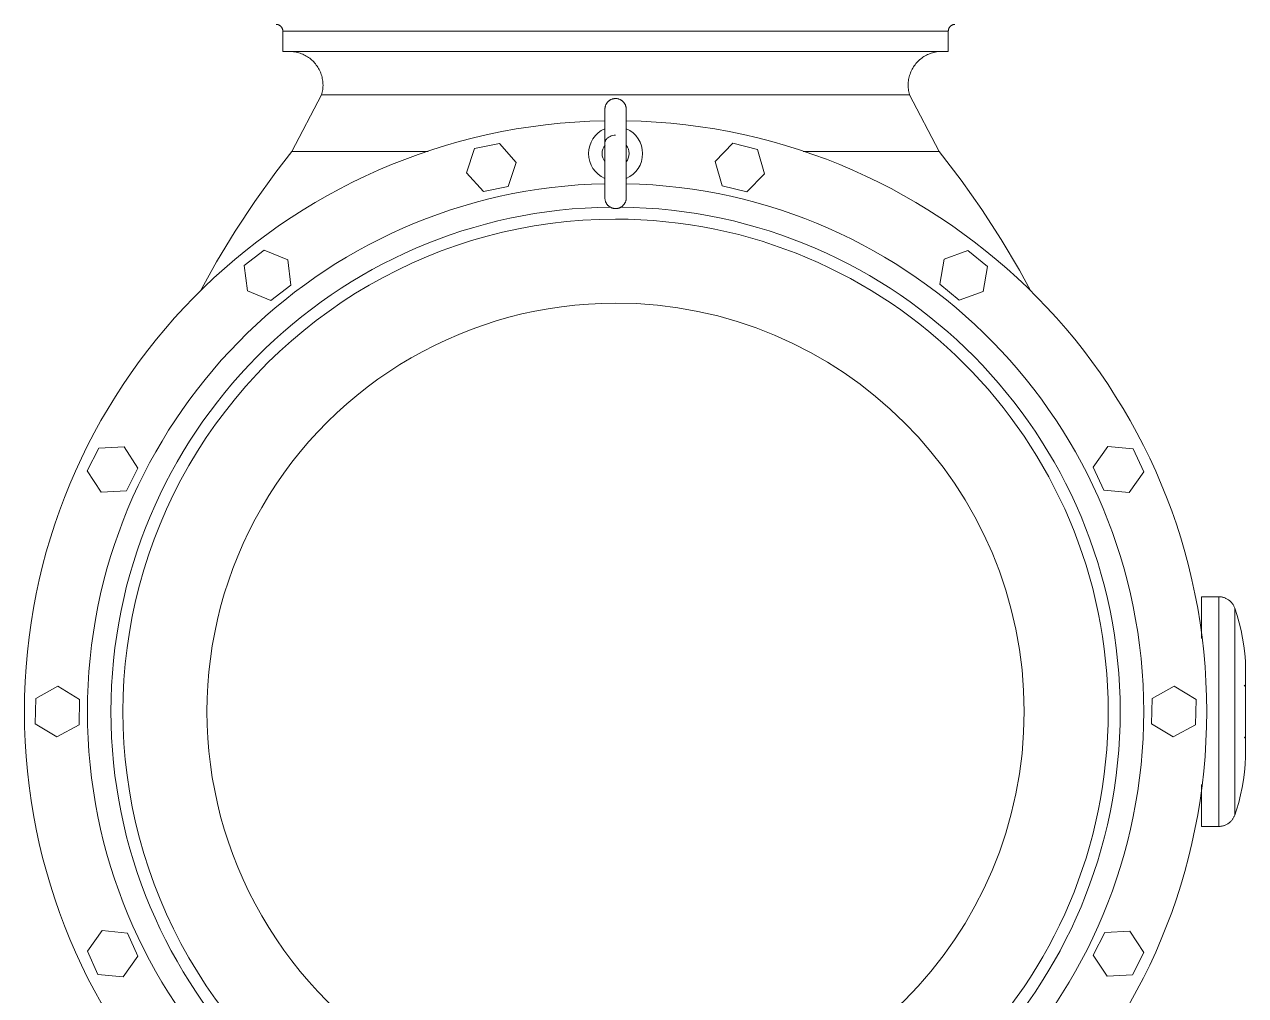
# Model space of a CAD drawing. Extents: x -181672 to 290600, y -29000 to 395522.
# Drawn here: x 2351.2 to 2712.7, y 33211.5 to 33499.1 of the extents above; entities that cross this region are included whole.
import ezdxf

# ---------------------------------------------------------------- set-up
doc = ezdxf.new("R2010")
doc.units = 0
doc.header["$LTSCALE"] = 10
doc.layers.add('XFM7P20PCW$0$G-IMPT', color=252, linetype='Continuous', lineweight=9)
doc.layers.add('XFM7P20PCW$0$M-PIPE--4', color=252, linetype='Continuous', lineweight=9)

# ---------------------------------------------------------------- blocks, each defined once
blk = doc.blocks.new('XFM7P20PCW$0$HTS 150A-3D_dwg-5203735-參考樓層')
at = {"layer": 'XFM7P20PCW$0$G-IMPT'}
for p, q in [((-7.5, 165.41), (-3.61, 171.83)), ((-3.61, 171.83), (3.89, 171.67)), ((3.89, 171.67), (7.5, 165.09)), ((-3.89, 158.83), (-7.5, 165.41)), ((7.5, 165.09), (3.61, 158.67)), ((-77.81, 153.24), (-70.98, 156.36)), ((-70.98, 156.36), (-64.87, 152)), ((3.61, 158.67), (-3.89, 158.83)), ((65.01, 152.28), (71.3, 156.38)), ((71.3, 156.38), (77.99, 152.98)), ((-78.53, 145.77), (-77.81, 153.24)), ((-64.87, 152), (-65.59, 144.53)), ((65.41, 144.79), (65.01, 152.28)), ((77.99, 152.98), (78.39, 145.49)), ((-72.42, 141.41), (-78.53, 145.77)), ((72.1, 141.39), (65.41, 144.79)), ((78.39, 145.49), (72.1, 141.39)), ((-65.59, 144.53), (-72.42, 141.41)), ((121.75, 102.07), (124.64, 109)), ((124.64, 109), (132.09, 109.96)), ((132.09, 109.96), (136.64, 103.99)), ((126.31, 96.1), (121.75, 102.07)), ((136.64, 103.99), (133.75, 97.07)), ((201.5, 98.5), (195.5, 98.5)), ((195.5, 98.5), (195.5, -98.5)), ((201.5, -98.5), (201.5, 98.5)), ((133.75, 97.07), (126.31, 96.1)), ((182.65, 87.03), (165.83, 95.82)), ((165.83, 95.82), (165.83, 55.5)), ((182.65, 87.03), (182.65, -87.03)), ((153.98, 39.14), (159.59, 44.12)), ((159.59, 44.12), (166.72, 41.76)), ((166.72, 41.76), (168.23, 34.41)), ((155.5, 31.78), (153.98, 39.14)), ((168.23, 34.41), (162.62, 29.42)), ((162.62, 29.42), (155.5, 31.78)), ((161.44, 3.15), (161.48, 3.15)), ((175.48, 3.15), (175.51, 3.15)), ((153.89, -38.83), (155.71, -31.55)), ((155.71, -31.55), (162.93, -29.49)), ((162.93, -29.49), (168.32, -34.71)), ((168.32, -34.71), (166.5, -41.99)), ((159.28, -44.05), (153.89, -38.83)), ((166.5, -41.99), (159.28, -44.05)), ((165.83, -55.5), (165.83, -95.82)), ((165.83, -95.82), (182.65, -87.03)), ((121.8, -101.76), (126.6, -95.99)), ((126.6, -95.99), (134, -97.26)), ((134, -97.26), (136.59, -104.31)), ((195.5, -98.5), (201.5, -98.5)), ((124.39, -108.8), (121.8, -101.76)), ((136.59, -104.31), (131.79, -110.08)), ((131.79, -110.08), (124.39, -108.8)), ((-78.39, -145.49), (-72.1, -141.39)), ((-72.1, -141.39), (-65.41, -144.79)), ((64.87, -152), (65.59, -144.53)), ((65.59, -144.53), (72.42, -141.41)), ((72.42, -141.41), (78.53, -145.77)), ((-77.99, -152.98), (-78.39, -145.49)), ((-65.41, -144.79), (-65.01, -152.28)), ((78.53, -145.77), (77.81, -153.24)), ((-71.3, -156.38), (-77.99, -152.98)), ((-65.01, -152.28), (-71.3, -156.38)), ((70.98, -156.36), (64.87, -152)), ((77.81, -153.24), (70.98, -156.36)), ((-7.5, -165.09), (-3.61, -158.67)), ((-3.61, -158.67), (3.89, -158.83)), ((3.89, -158.83), (7.5, -165.41)), ((-3.89, -171.67), (-7.5, -165.09)), ((7.5, -165.41), (3.61, -171.83)), ((-34, -173.5), (-34, -178.57)), ((-34, -173.5), (-21.63, -173.5)), ((3.61, -171.83), (-3.89, -171.67)), ((34, -173.5), (21.63, -173.5)), ((34, -178.57), (34, -173.5)), ((-34, -178.57), (0, -178.57)), ((34, -178.57), (0, -178.57)), ((-30.65, -183.29), (0, -183.29)), ((30.65, -183.29), (0, -183.29)), ((0, -186.5), (-13.33, -186.5)), ((-10.97, -186.47), (-11, -186.47)), ((0, -186.5), (13.33, -186.5)), ((11, -186.47), (10.97, -186.47))]:
    blk.add_line(p, q, dxfattribs=at)
at = {"layer": 'XFM7P20PCW$0$G-IMPT', "flags": 128}
for points in [[(124.42, 123.01), (133.16, 118.17), (142.24, 112.66), (151.09, 106.79), (159.7, 100.58), (165.83, 95.82)], [(201.5, 98.5), (201.58, 98.5), (201.66, 98.51), (201.74, 98.51), (201.82, 98.53), (201.9, 98.54), (201.98, 98.56), (202.05, 98.58), (202.13, 98.6), (202.2, 98.63), (202.28, 98.66), (202.35, 98.69), (202.42, 98.73), (202.49, 98.76), (202.56, 98.81), (202.63, 98.85), (202.69, 98.9), (202.76, 98.94), (202.82, 99), (202.88, 99.05), (202.93, 99.11), (202.99, 99.17), (203.04, 99.23), (203.09, 99.29), (203.14, 99.35), (203.18, 99.42), (203.22, 99.49), (203.26, 99.56), (203.3, 99.63), (203.33, 99.7), (203.36, 99.78), (203.39, 99.85), (203.42, 99.93), (203.44, 100), (203.46, 100.08), (203.47, 100.16), (203.48, 100.24), (203.49, 100.32), (203.5, 100.4), (203.5, 100.48)], [(185.5, 86.61), (185.9, 86.62), (186.3, 86.65), (186.7, 86.68), (187.09, 86.74), (187.49, 86.81), (187.88, 86.9), (188.26, 87), (188.65, 87.12), (189.02, 87.25), (189.39, 87.4), (189.76, 87.57), (190.12, 87.74), (190.47, 87.93), (190.81, 88.14), (191.15, 88.36), (191.47, 88.59), (191.79, 88.84), (192.09, 89.09), (192.39, 89.36), (192.67, 89.65), (192.95, 89.94), (193.21, 90.24), (193.46, 90.55), (193.69, 90.88), (193.91, 91.21), (194.12, 91.55), (194.32, 91.9), (194.5, 92.26), (194.67, 92.62), (194.82, 92.99), (194.96, 93.37), (195.08, 93.75), (195.19, 94.13), (195.28, 94.52), (195.35, 94.91), (195.41, 95.31), (195.46, 95.71), (195.49, 96.11), (195.5, 96.51), (195.5, 96.61)], [(182.65, 87.03), (183.04, 86.92), (183.43, 86.83), (183.82, 86.76), (184.22, 86.7), (184.61, 86.65), (185.01, 86.62), (185.41, 86.61), (185.5, 86.61)], [(148.95, 0), (148.95, 0.13), (148.96, 0.25), (148.97, 0.38), (148.99, 0.5), (149.01, 0.63), (149.04, 0.75), (149.07, 0.87), (149.11, 0.99), (149.15, 1.11), (149.2, 1.23), (149.25, 1.34), (149.31, 1.45), (149.37, 1.56), (149.43, 1.67), (149.5, 1.78), (149.57, 1.88), (149.65, 1.98), (149.73, 2.08), (149.82, 2.17), (149.91, 2.26), (150, 2.35), (150.09, 2.43), (150.19, 2.51), (150.29, 2.58), (150.4, 2.65), (150.51, 2.72), (150.62, 2.78), (150.73, 2.84), (150.84, 2.89), (150.96, 2.94), (151.08, 2.98), (151.2, 3.02), (151.32, 3.05), (151.44, 3.08), (151.56, 3.1), (151.69, 3.12), (151.81, 3.14), (151.94, 3.15), (152.07, 3.15), (152.1, 3.15)], [(178.4, 3.15), (178.39, 3.15), (178.36, 3.15), (178.31, 3.15), (178.23, 3.15), (178.14, 3.15), (178.02, 3.15), (177.89, 3.15), (177.73, 3.15), (177.56, 3.15), (177.36, 3.15), (177.15, 3.15), (176.91, 3.15), (176.66, 3.15), (176.39, 3.15), (176.1, 3.15), (175.8, 3.15), (175.48, 3.15), (175.14, 3.15), (174.78, 3.15), (174.41, 3.15), (174.03, 3.15), (173.63, 3.15), (173.22, 3.15), (172.79, 3.15), (172.35, 3.15), (171.91, 3.15), (171.45, 3.15), (170.98, 3.15), (170.5, 3.15), (170.02, 3.15), (169.52, 3.15), (169.02, 3.15), (168.51, 3.15), (168, 3.15), (167.49, 3.15), (166.97, 3.15), (166.44, 3.15), (165.92, 3.15), (165.39, 3.15), (164.87, 3.15), (164.34, 3.15), (163.82, 3.15), (163.3, 3.15), (162.78, 3.15), (162.26, 3.15), (161.75, 3.15), (161.25, 3.15), (160.75, 3.15), (160.26, 3.15), (159.78, 3.15), (159.3, 3.15), (158.84, 3.15), (158.39, 3.15), (157.94, 3.15), (157.51, 3.15), (157.09, 3.15), (156.69, 3.15), (156.29, 3.15), (155.92, 3.15), (155.55, 3.15), (155.21, 3.15), (154.87, 3.15), (154.56, 3.15), (154.26, 3.15), (153.98, 3.15), (153.72, 3.15), (153.48, 3.15), (153.25, 3.15), (153.05, 3.15), (152.86, 3.15), (152.69, 3.15), (152.55, 3.15), (152.42, 3.15), (152.32, 3.15), (152.23, 3.15), (152.17, 3.15), (152.12, 3.15), (152.1, 3.15), (152.1, 3.15)], [(152.1, 3.15), (152.11, 3.15), (152.14, 3.15), (152.19, 3.15), (152.27, 3.15), (152.36, 3.15), (152.48, 3.15), (152.61, 3.15), (152.77, 3.15), (152.94, 3.15), (153.14, 3.15), (153.35, 3.15), (153.59, 3.15), (153.84, 3.15), (154.11, 3.15), (154.4, 3.15), (154.7, 3.15), (155.02, 3.15), (155.36, 3.15), (155.72, 3.15), (155.92, 3.15)], [(168.56, 3.15), (169.07, 3.15), (169.57, 3.15), (170.06, 3.15), (170.55, 3.15), (171.02, 3.15), (171.49, 3.15), (171.95, 3.15), (172.4, 3.15), (172.83, 3.15), (173.26, 3.15), (173.56, 3.15)], [(176, 3.15), (176.13, 3.15), (176.42, 3.15), (176.69, 3.15), (176.94, 3.15), (177.17, 3.15), (177.38, 3.15), (177.57, 3.15), (177.75, 3.15), (177.9, 3.15), (178.03, 3.15), (178.15, 3.15), (178.24, 3.15), (178.31, 3.15), (178.36, 3.15), (178.39, 3.15), (178.4, 3.15)], [(178.4, 3.15), (178.53, 3.15), (178.65, 3.14), (178.78, 3.13), (178.9, 3.11), (179.03, 3.09), (179.15, 3.06), (179.27, 3.03), (179.39, 2.99), (179.51, 2.95), (179.63, 2.9), (179.74, 2.85), (179.85, 2.79), (179.97, 2.73), (180.07, 2.67), (180.18, 2.6), (180.28, 2.53), (180.38, 2.45), (180.48, 2.37), (180.57, 2.28), (180.66, 2.19), (180.75, 2.1), (180.83, 2.01), (180.91, 1.91), (180.98, 1.81), (181.05, 1.7), (181.12, 1.59), (181.18, 1.48), (181.24, 1.37), (181.29, 1.26), (181.34, 1.14), (181.38, 1.02), (181.42, 0.9), (181.45, 0.78), (181.48, 0.66), (181.5, 0.54), (181.52, 0.41), (181.54, 0.29), (181.55, 0.16), (181.55, 0.03), (181.55, 0)], [(152.1, -3.15), (151.97, -3.15), (151.85, -3.14), (151.72, -3.13), (151.6, -3.11), (151.47, -3.09), (151.35, -3.06), (151.23, -3.03), (151.11, -2.99), (150.99, -2.95), (150.87, -2.9), (150.76, -2.85), (150.65, -2.79), (150.53, -2.73), (150.43, -2.67), (150.32, -2.6), (150.22, -2.53), (150.12, -2.45), (150.02, -2.37), (149.93, -2.28), (149.84, -2.19), (149.75, -2.1), (149.67, -2.01), (149.59, -1.91), (149.52, -1.81), (149.45, -1.7), (149.38, -1.59), (149.32, -1.48), (149.26, -1.37), (149.21, -1.26), (149.16, -1.14), (149.12, -1.02), (149.08, -0.9), (149.05, -0.78), (149.02, -0.66), (149, -0.54), (148.98, -0.41), (148.96, -0.29), (148.95, -0.16), (148.95, -0.03), (148.95, 0)], [(154.5, -3.15), (154.37, -3.15), (154.08, -3.15), (153.81, -3.15), (153.56, -3.15), (153.33, -3.15), (153.12, -3.15), (152.93, -3.15), (152.75, -3.15), (152.6, -3.15), (152.47, -3.15), (152.35, -3.15), (152.26, -3.15), (152.19, -3.15), (152.14, -3.15), (152.11, -3.15), (152.1, -3.15)], [(152.1, -3.15), (152.11, -3.15), (152.14, -3.15), (152.19, -3.15), (152.27, -3.15), (152.36, -3.15), (152.48, -3.15), (152.61, -3.15), (152.77, -3.15), (152.94, -3.15), (153.14, -3.15), (153.35, -3.15), (153.59, -3.15), (153.84, -3.15), (154.11, -3.15), (154.4, -3.15), (154.7, -3.15), (155.02, -3.15), (155.36, -3.15), (155.72, -3.15), (156.09, -3.15), (156.47, -3.15), (156.87, -3.15), (157.28, -3.15), (157.71, -3.15), (158.15, -3.15), (158.59, -3.15), (159.05, -3.15), (159.52, -3.15), (160, -3.15), (160.48, -3.15), (160.98, -3.15), (161.48, -3.15), (161.99, -3.15), (162.5, -3.15), (163.01, -3.15), (163.53, -3.15), (164.06, -3.15), (164.58, -3.15), (165.11, -3.15), (165.63, -3.15), (166.16, -3.15), (166.68, -3.15), (167.2, -3.15), (167.72, -3.15), (168.24, -3.15), (168.75, -3.15), (169.25, -3.15), (169.75, -3.15), (170.24, -3.15), (170.72, -3.15), (171.2, -3.15), (171.66, -3.15), (172.11, -3.15), (172.56, -3.15), (172.99, -3.15), (173.41, -3.15), (173.81, -3.15), (174.21, -3.15), (174.58, -3.15), (174.95, -3.15), (175.29, -3.15), (175.63, -3.15), (175.94, -3.15), (176.24, -3.15), (176.52, -3.15), (176.78, -3.15), (177.02, -3.15), (177.25, -3.15), (177.45, -3.15), (177.64, -3.15), (177.81, -3.15), (177.95, -3.15), (178.08, -3.15), (178.18, -3.15), (178.27, -3.15), (178.33, -3.15), (178.38, -3.15), (178.4, -3.15), (178.4, -3.15)], [(161.94, -3.15), (161.43, -3.15), (160.93, -3.15), (160.44, -3.15), (159.95, -3.15), (159.48, -3.15), (159.01, -3.15), (158.55, -3.15), (158.1, -3.15), (157.67, -3.15), (157.24, -3.15), (156.94, -3.15)], [(178.4, -3.15), (178.39, -3.15), (178.36, -3.15), (178.31, -3.15), (178.23, -3.15), (178.14, -3.15), (178.02, -3.15), (177.89, -3.15), (177.73, -3.15), (177.56, -3.15), (177.36, -3.15), (177.15, -3.15), (176.91, -3.15), (176.66, -3.15), (176.39, -3.15), (176.1, -3.15), (175.8, -3.15), (175.48, -3.15), (175.14, -3.15), (174.78, -3.15), (174.41, -3.15), (174.03, -3.15), (173.63, -3.15), (173.5, -3.15)], [(181.55, 0), (181.55, -0.13), (181.54, -0.25), (181.53, -0.38), (181.51, -0.5), (181.49, -0.63), (181.46, -0.75), (181.43, -0.87), (181.39, -0.99), (181.35, -1.11), (181.3, -1.23), (181.25, -1.34), (181.19, -1.45), (181.13, -1.57), (181.07, -1.67), (181, -1.78), (180.93, -1.88), (180.85, -1.98), (180.77, -2.08), (180.68, -2.17), (180.59, -2.26), (180.5, -2.35), (180.41, -2.43), (180.31, -2.51), (180.21, -2.58), (180.1, -2.65), (179.99, -2.72), (179.88, -2.78), (179.77, -2.84), (179.66, -2.89), (179.54, -2.94), (179.42, -2.98), (179.3, -3.02), (179.18, -3.05), (179.06, -3.08), (178.94, -3.1), (178.81, -3.12), (178.69, -3.14), (178.56, -3.15), (178.43, -3.15), (178.4, -3.15)], [(185.5, -86.61), (185.1, -86.62), (184.7, -86.65), (184.3, -86.68), (183.91, -86.74), (183.51, -86.81), (183.12, -86.9), (182.74, -87), (182.65, -87.03)], [(195.5, -96.53), (195.49, -96.21), (195.47, -95.81), (195.43, -95.42), (195.37, -95.02), (195.3, -94.63), (195.21, -94.24), (195.11, -93.85), (194.99, -93.47), (194.86, -93.09), (194.71, -92.72), (194.55, -92.35), (194.37, -92), (194.18, -91.64), (193.97, -91.3), (193.75, -90.97), (193.52, -90.64), (193.28, -90.33), (193.02, -90.02), (192.75, -89.72), (192.47, -89.44), (192.17, -89.17), (191.87, -88.91), (191.56, -88.66), (191.24, -88.42), (190.9, -88.2), (190.56, -87.99), (190.21, -87.79), (189.86, -87.61), (189.49, -87.45), (189.12, -87.29), (188.75, -87.16), (188.37, -87.03), (187.98, -86.93), (187.59, -86.83), (187.2, -86.76), (186.8, -86.7), (186.41, -86.65), (186.01, -86.63), (185.61, -86.61), (185.5, -86.61)], [(165.83, -95.82), (157.4, -102.29), (148.73, -108.41), (139.81, -114.18), (130.68, -119.59), (124.49, -122.93)], [(203.5, -100.42), (203.49, -100.34), (203.49, -100.26), (203.47, -100.18), (203.46, -100.1), (203.44, -100.02), (203.42, -99.95), (203.4, -99.87), (203.37, -99.8), (203.34, -99.72), (203.31, -99.65), (203.27, -99.58), (203.24, -99.51), (203.19, -99.44), (203.15, -99.37), (203.1, -99.31), (203.06, -99.24), (203, -99.18), (202.95, -99.12), (202.89, -99.07), (202.83, -99.01), (202.77, -98.96), (202.71, -98.91), (202.65, -98.86), (202.58, -98.82), (202.51, -98.78), (202.44, -98.74), (202.37, -98.7), (202.3, -98.67), (202.22, -98.64), (202.15, -98.61), (202.07, -98.58), (202, -98.56), (201.92, -98.54), (201.84, -98.53), (201.76, -98.52), (201.68, -98.51), (201.6, -98.5), (201.52, -98.5), (201.5, -98.5)], [(-30.65, -183.29), (-30.84, -183.22), (-31.03, -183.14), (-31.21, -183.06), (-31.38, -182.97), (-31.56, -182.87), (-31.73, -182.76), (-31.89, -182.65), (-32.05, -182.53), (-32.21, -182.41), (-32.36, -182.28), (-32.51, -182.14), (-32.65, -181.99), (-32.78, -181.85), (-32.91, -181.69), (-33.03, -181.53), (-33.14, -181.37), (-33.25, -181.2), (-33.35, -181.03), (-33.45, -180.85), (-33.54, -180.67), (-33.62, -180.49), (-33.69, -180.3), (-33.76, -180.12), (-33.81, -179.92), (-33.86, -179.73), (-33.91, -179.54), (-33.94, -179.34), (-33.97, -179.14), (-33.99, -178.94), (-34, -178.74), (-34, -178.57)], [(34, -178.57), (34, -178.77), (33.98, -178.97), (33.96, -179.17), (33.94, -179.37), (33.9, -179.57), (33.86, -179.76), (33.81, -179.96), (33.75, -180.15), (33.68, -180.33), (33.61, -180.52), (33.52, -180.7), (33.43, -180.88), (33.34, -181.06), (33.24, -181.23), (33.13, -181.4), (33.01, -181.56), (32.89, -181.72), (32.76, -181.87), (32.62, -182.02), (32.48, -182.16), (32.34, -182.3), (32.19, -182.43), (32.03, -182.55), (31.87, -182.67), (31.7, -182.78), (31.53, -182.89), (31.36, -182.98), (31.18, -183.07), (31, -183.16), (30.81, -183.23), (30.65, -183.29)], [(-13.33, -186.5), (-15.62, -186.39), (-17.91, -186.18), (-20.18, -185.89), (-22.45, -185.5), (-24.69, -185.03), (-26.92, -184.46), (-29.12, -183.81), (-30.65, -183.29)], [(30.65, -183.29), (28.47, -184.01), (26.26, -184.64), (24.03, -185.18), (21.78, -185.63), (19.51, -185.98), (17.23, -186.25), (14.95, -186.43), (13.33, -186.5)], [(-10.14, -186.47), (-10.22, -186.47), (-10.37, -186.47), (-10.51, -186.47), (-10.62, -186.47), (-10.73, -186.47), (-10.81, -186.47), (-10.87, -186.47), (-10.92, -186.47), (-10.95, -186.47), (-10.97, -186.47), (-10.97, -186.47)], [(-10.97, -186.47), (-10.96, -186.47), (-10.93, -186.47), (-10.89, -186.47), (-10.83, -186.47), (-10.75, -186.47), (-10.65, -186.47), (-10.54, -186.47), (-10.41, -186.47), (-10.26, -186.47), (-10.1, -186.47), (-9.92, -186.47), (-9.73, -186.47), (-9.52, -186.47), (-9.29, -186.47), (-9.05, -186.47), (-8.8, -186.47), (-8.53, -186.47), (-8.25, -186.47), (-7.95, -186.47), (-7.64, -186.47), (-7.32, -186.47), (-6.99, -186.47), (-6.64, -186.47), (-6.29, -186.47), (-5.93, -186.47), (-5.55, -186.47), (-5.17, -186.47), (-4.78, -186.47), (-4.38, -186.47), (-3.97, -186.47), (-3.56, -186.47), (-3.14, -186.47), (-2.72, -186.47), (-2.29, -186.47), (-1.86, -186.47), (-1.43, -186.47), (-0.99, -186.47), (-0.56, -186.47), (-0.12, -186.47), (0, -186.47)], [(-7.02, -186.5), (-7.04, -186.5), (-7.08, -186.5), (-7.12, -186.49), (-7.16, -186.49), (-7.2, -186.48), (-7.24, -186.47), (-7.28, -186.46), (-7.31, -186.45), (-7.35, -186.44), (-7.39, -186.42), (-7.43, -186.41), (-7.46, -186.39), (-7.5, -186.37), (-7.53, -186.35), (-7.56, -186.33), (-7.6, -186.3), (-7.63, -186.28), (-7.66, -186.25), (-7.69, -186.23), (-7.72, -186.2), (-7.74, -186.17), (-7.77, -186.14), (-7.8, -186.11)], [(-6.52, -186.5), (-6.62, -186.5), (-6.71, -186.5), (-6.78, -186.5), (-6.85, -186.5), (-6.9, -186.5), (-6.94, -186.5), (-6.97, -186.5), (-6.99, -186.5), (-7, -186.5)], [(-6.99, -186.5), (-6.98, -186.5), (-6.95, -186.5), (-6.91, -186.5), (-6.86, -186.5), (-6.8, -186.5), (-6.73, -186.5), (-6.64, -186.5), (-6.55, -186.5), (-6.45, -186.5), (-6.33, -186.5), (-6.21, -186.5), (-6.07, -186.5), (-5.93, -186.5), (-5.78, -186.5), (-5.61, -186.5), (-5.44, -186.5), (-5.26, -186.5), (-5.18, -186.5)], [(0, -186.47), (0.44, -186.47), (0.88, -186.47), (1.31, -186.47), (1.75, -186.47), (2.18, -186.47), (2.61, -186.47), (3.03, -186.47), (3.45, -186.47), (3.86, -186.47), (4.27, -186.47), (4.67, -186.47), (5.06, -186.47), (5.45, -186.47), (5.83, -186.47), (6.19, -186.47), (6.55, -186.47), (6.9, -186.47), (7.23, -186.47), (7.56, -186.47), (7.87, -186.47), (8.17, -186.47), (8.45, -186.47), (8.73, -186.47), (8.98, -186.47), (9.23, -186.47), (9.46, -186.47), (9.67, -186.47), (9.87, -186.47), (10.06, -186.47), (10.22, -186.47), (10.37, -186.47), (10.51, -186.47), (10.62, -186.47), (10.73, -186.47), (10.81, -186.47), (10.87, -186.47), (10.92, -186.47), (10.95, -186.47), (10.97, -186.47), (10.97, -186.47)], [(5.21, -186.5), (5.4, -186.5), (5.57, -186.5), (5.73, -186.5), (5.89, -186.5), (6.04, -186.5), (6.17, -186.5), (6.3, -186.5), (6.42, -186.5), (6.52, -186.5), (6.62, -186.5), (6.71, -186.5), (6.78, -186.5), (6.85, -186.5), (6.9, -186.5), (6.94, -186.5), (6.97, -186.5), (6.99, -186.5), (7, -186.5)], [(6.99, -186.5), (6.98, -186.5), (6.95, -186.5), (6.91, -186.5), (6.86, -186.5), (6.8, -186.5), (6.73, -186.5), (6.64, -186.5), (6.55, -186.5)], [(7.8, -186.1), (7.78, -186.13), (7.75, -186.16), (7.72, -186.19), (7.7, -186.22), (7.67, -186.25), (7.64, -186.27), (7.61, -186.3), (7.57, -186.32), (7.54, -186.34), (7.51, -186.36), (7.47, -186.38), (7.44, -186.4), (7.4, -186.42), (7.36, -186.43), (7.32, -186.45), (7.29, -186.46), (7.25, -186.47), (7.21, -186.48), (7.17, -186.49), (7.13, -186.49), (7.09, -186.5), (7.05, -186.5), (7.01, -186.5)], [(10.97, -186.47), (10.96, -186.47), (10.93, -186.47), (10.89, -186.47), (10.83, -186.47), (10.75, -186.47), (10.65, -186.47), (10.54, -186.47), (10.41, -186.47), (10.26, -186.47), (10.1, -186.47)]]:
    blk.add_lwpolyline(points, dxfattribs=at)
at = {"layer": 'XFM7P20PCW$0$G-IMPT'}
for centre, radius, start, end in [((0, 0), 175, 1.0269, 178.9804), ((0, 0), 156.34, 1.1476, 178.8491), ((0, 0), 149.38, 0.5413, 179.4585), ((0, 0), 145.83, 359.9999, 179.9999), ((0, 0), 120.96, 359.9999, 179.9999), ((165.25, 0), 8, 89.9999, 156.5694), ((165.25, 0), 8, 23.3416, 89.9999), ((165.25, 0), 4, 89.9999, 128.0347), ((165.25, 0), 4, 51.4714, 89.9999), ((0, 0), 145.83, 179.9999, 359.9999), ((0, 0), 120.96, 179.9999, 359.9999), ((0, 0), 175, 181.0205, 358.9799), ((0, 0), 156.34, 181.141, 358.8596), ((0, 0), 149.38, 180.5413, 359.4585), ((165.25, 0), 8, 203.3769, 269.9999), ((165.25, 0), 4, 231.4707, 269.9999), ((165.25, 0), 4, 269.9999, 308.0342), ((165.25, 0), 8, 269.9999, 336.591)]:
    blk.add_arc(centre, radius, start, end, dxfattribs=at)
blk.add_open_spline([(168.52, 3.15), (168.54, 3.15), (168.6, 3.16), (168.73, 3.14), (168.92, 3.08), (169.14, 2.97), (169.31, 2.86), (169.47, 2.74), (169.67, 2.57), (170, 2.21), (170.35, 1.66), (170.63, 0.89), (170.7, 0.3), (170.7, 0)], degree=3, knots=[0.25, 0.25, 0.25, 0.25, 0.28125, 0.3125, 0.375, 0.4375, 0.46875, 0.5, 0.5625, 0.625, 0.75, 0.875, 1, 1, 1, 1], dxfattribs=at)
blk = doc.blocks.new('XFM7P20PCW$0$A$Cb93b1cc9')
at = {"layer": 'XFM7P20PCW$0$G-IMPT'}
blk.add_blockref('XFM7P20PCW$0$HTS 150A-3D_dwg-5203735-參考樓層', (323, 189), dxfattribs=at)
blk = doc.blocks.new('XFM7P20PCW$0$A$Ca4b834ba')
at = {"layer": 'XFM7P20PCW$0$M-PIPE--4', "rotation": 270}
blk.add_blockref('XFM7P20PCW$0$A$Cb93b1cc9', (-1160.8, -766.08), dxfattribs=at)
blk = doc.blocks.new('XFM7P20PCW')
at = {"rotation": 180}
blk.add_blockref('XFM7P20PCW$0$A$Ca4b834ba', (1554.40825, 32206.52495), dxfattribs=at)

msp = doc.modelspace()

# ---------------------------------------------------------------- block references
msp.add_blockref('XFM7P20PCW', (0, 0))

doc.saveas('drawing.dxf')
